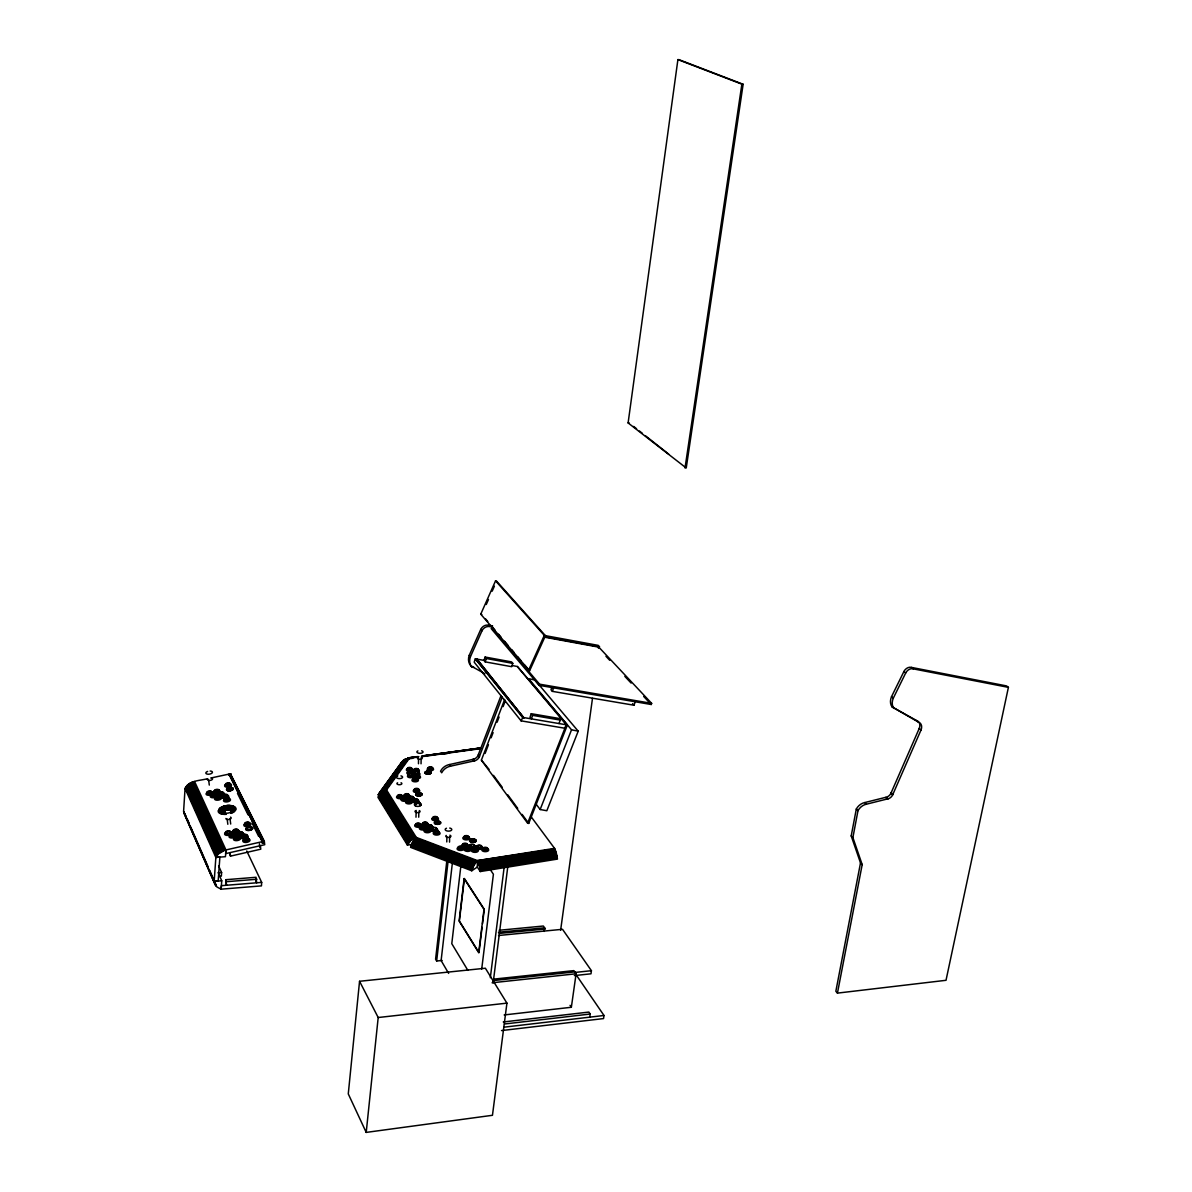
<?xml version="1.0" encoding="UTF-8"?>
<svg xmlns="http://www.w3.org/2000/svg" width="1192" height="1192" viewBox="0 0 1192 1192"><rect width="100%" height="100%" fill="white"/><g stroke="black" fill="none" stroke-linecap="round" stroke-linejoin="round"><path stroke-width="1.5" d="M418.467 763.744L418.556 758.842M421.044 763.804L421.134 758.917M446.777 841.954L446.896 836.784M449.533 842.133L449.637 836.963M415.993 817.22L416.172 810.426M418.705 817.191L418.839 812.095M531.394 817.101L554.548 848.361L557.483 859.089L480.287 871.546L477.307 867.046L477.485 860.624L416.306 837.425L386.536 789.983L381.41 791.205L378.132 794.855L381.47 795.362M186.235 816.729L183.598 811.365L185.058 788.478C188.947 780.253 199.928 780.76 207.244 778.778M210.865 778.003L228.953 774.115L262.24 841.671L224.871 850.194L218.285 854.008L215.856 857.421L214.173 881.395L216.914 886.982L221.131 889.187L261.45 885.879L261.689 882.393L246.759 850.999M218.598 865.794L221.608 872.559L221.354 876.105L218.672 876.329M218.061 872.469L221.742 880.784L221.131 889.187L221.414 885.671L261.689 882.393M194.564 781.505L225.944 849.941L225.437 856.69L215.856 857.421L185.058 788.478M225.854 879.696L226.48 885.254L225.854 879.696L256.042 877.282L256.697 882.795L255.758 880.828M225.944 849.941L225.66 853.621L264.728 844.696L264.311 841.209L230.369 773.802L229.788 775.396L263.119 843.012L261.823 842.804L262.24 841.671M359.552 981.284L348.273 1093.898L366.212 1132.4L492.46 1115.295L506.928 1003.143L485.368 968.232L359.552 981.284L378.192 1017.521L366.212 1132.4M446.925 859.983L435.587 959.188L436.659 961.005L442.172 960.454M436.659 961.005L448.028 861.697M452.349 863.217L441.115 960.558L448.639 973.387M460.782 866.673L451.783 943.677L467.86 970.362M482.075 927.361L478.975 952.632L459.382 921.043L464.403 878.549L484.28 909.317L482.522 923.755M481.702 969.126L493.399 874.243L490.329 869.698M490.329 977.723L504.082 867.776M493.16 982.849L507.911 865.645M544.103 931.414L544.58 927.793L498.435 932.233M628.11 422.937L677.905 59.6L679.112 59.719L743.138 84.274L686.234 467.994L628.11 422.937L629.257 422.951M560.612 930.326L592.484 698.348M504.171 1014.943L571.355 1007.27L576.094 973.789L573.918 970.616L493.741 979.124M498.554 935.497L562.505 929.298L591.426 970.69L590.979 973.804L574.38 975.592M589.742 1017.149L590.189 1014.034L588.863 1012.082L503.262 1021.976M685.028 467.994L741.871 84.155L677.905 59.6M576.064 974.683L604.001 1015.48L603.539 1018.579L501.519 1030.573M862.188 864.632L860.505 862.933L851.207 835.905L856.303 809.04A10.326 7.867 -46.3 0 1 864.677 802.574L886.937 797.031A6.005 4.574 -47.1 0 0 890.648 793.798L891.184 792.68L892.912 794.289L892.391 795.407A6.02 4.574 -47.1 0 1 888.651 798.64L866.39 804.198A10.341 7.882 -46.3 0 0 857.987 810.679L852.891 837.574L862.188 864.632L837.44 993.115L946.016 980.301L1008.402 687.352L1006.51 685.907L911.508 667.416A6.422 4.992 -50.1 0 0 903.909 671.513L891.527 696.664A12.203 9.447 -49.4 0 0 892.063 706.901L918.302 722.024A7.599 5.826 -48.9 0 1 920.984 730.055L892.912 794.289M860.505 862.933L835.845 991.282L837.44 993.115M412.7 844.323L407.426 845.128L410.912 840.315L416.306 837.425L412.819 841.671L410.555 847.363L471.764 870.786L477.307 867.046M471.764 870.786L474.043 864.99L477.485 860.624L554.548 848.361M523.854 717.912L476.904 659.101L523.854 717.912L475.31 658.803L474.178 662.156L521.068 720.847L565.053 728.267L566.289 724.781L517.343 666.492L512.083 665.523M475.846 658.908L476.815 659.37M485.129 657.045L483.982 660.383L485.174 661.873L511.651 666.686L512.798 663.363L511.577 661.903L485.129 657.045L486.321 658.52L512.798 663.363M485.174 661.873L486.321 658.52M539.142 685.355L539.544 684.178L491.536 627.454L491.164 628.571L539.142 685.355L651.234 704.502L651.652 703.355L598.816 647.152L544.267 637.139M551.807 687.397L550.987 689.751L552.358 691.36L634.01 705.232L635.247 701.775M552.358 691.36L553.58 687.829M598.429 648.239L598.816 647.152M227.061 809.472L227.761 809.502M521.068 720.847L522.856 717.42M531.26 713.695L530.023 717.212L531.364 718.865L532.601 715.349L531.26 713.695L558.884 718.418L560.27 720.072L559.018 723.559M228.953 774.115L228.566 775.187L229.788 775.396M263.119 843.012L263.745 841.343L230.369 773.802M502.339 696.858L479.08 757.352A6.213 5.185 -36.3 0 1 475.191 760.66L450.531 766.173A10.698 8.895 -35.2 0 0 441.681 772.788L440.563 771.179A10.683 8.895 -35.1 0 1 449.414 764.564L473.507 759.23L474.654 760.824M501.057 695.517L477.918 755.758A6.198 5.185 -36.3 0 1 474.029 759.066L472.792 759.378L473.954 760.973M230.801 813.227L234.139 811.409L235.405 808.131C231.129 803.691 221.34 805.166 218.464 810.59L220.55 813.391L224.23 814.181A13.544 4.515 -85.4 0 1 224.543 812.78M517.343 666.492L567.377 725.019L528.726 823.404L527.609 823.195L481.389 760.138L504.693 699.436M485.114 753.418L488.452 744.747M491.119 737.803L493.115 732.603M497.109 722.203L499.105 717.003M503.098 706.603L505.095 701.403M527.609 823.195L566.26 724.796L567.377 725.019M540.155 809.517L571.534 729.802L528.548 678.62L534.97 680.021L578.209 731.173L546.83 810.739L540.155 809.517L535.715 803.617M892.063 706.901L916.514 720.504A7.584 5.826 -48.9 0 1 919.196 728.535L890.901 793.336L892.629 794.93M480.748 614.178L495.544 580.847L496.617 581.189L545.444 635.708L529.591 670.828L480.748 614.178L481.836 614.491M486.262 604.508L488.482 599.502M492.177 591.172L494.397 586.181M418.437 757.144L407.738 758.097L409.288 758.41L386.536 789.983L381.336 792.725L377.998 797.359L407.426 845.128M484.95 673.763L470.87 665.896A12.546 10.743 -38.4 0 1 469.246 655.302L480.748 629.421A6.601 5.677 -39.3 0 1 488.958 625.249L492.594 625.919M472.047 667.386A12.561 10.758 -38.4 0 1 470.423 656.777L481.955 630.851A6.601 5.692 -39.3 0 1 490.165 626.679L488.958 625.249M528.458 670.5L544.312 635.366L495.544 580.847M893.821 708.406A12.218 9.461 -49.4 0 1 893.3 698.169L905.697 672.988A6.437 4.992 -50.1 0 1 913.31 668.876L1008.402 687.352M401.093 763.193L404.297 759.617L409.288 758.41M478.35 749.291L479.542 748.099L480.704 748.621L422.102 756.652M382.975 790.49L405.831 758.917M383.824 790.251L406.651 758.678M384.703 790.087L407.515 758.514M385.612 789.998L408.379 758.425M378.952 793.425L401.898 761.792M378.132 794.855L402.985 760.585M380.71 791.667L403.611 760.064M381.41 791.205L404.297 759.617M382.17 790.817L405.042 759.23M229.624 854.172L230.518 856.124L260.78 849.181L260.363 845.694M480.287 871.546L480.048 869.475L557.245 857.063M480.182 870.518L557.379 858.076M477.485 860.624L554.891 849.002M477.813 861.265L478.126 861.995L555.234 849.702M478.126 861.995L478.424 862.77L555.547 850.477M478.424 862.77L478.722 863.619L555.859 851.297M478.722 863.619L478.99 864.513L556.143 852.176M478.99 864.513L479.244 865.437L556.411 853.085M479.244 865.437L479.482 866.42L556.664 854.053M479.482 866.42L479.691 867.418L556.888 855.037M479.691 867.418L479.884 868.447L557.081 856.035M407.738 758.097L418.705 756.592M421.551 756.205L480.108 748.189M407.53 758.336L418.496 756.831M421.819 756.384L480.406 748.367M408.975 758.797L412.626 758.306M443.662 754.044L447.313 753.553M407.977 757.933L417.364 756.607M422.594 755.937L479.542 748.099M408.469 757.874L417.617 756.622M423.115 755.862L479.825 748.099M503.754 1027.206L604.001 1015.48M504.484 1024.003L590.189 1014.034M378.192 1017.521L506.928 1003.143M492.713 980.629L574.782 971.882M574.827 972.463L591.426 970.69M492.102 982.774L576.094 973.789M499.21 933.44L545.4 928.985L543.373 926.02L499.12 930.267M215.856 857.406L219.879 857.093L218.166 881.082L214.173 881.395L221.742 880.784M226.733 881.678L256.98 879.249M218.926 872.768L221.608 872.559M741.871 84.155L743.138 84.274M532.601 715.349L560.27 720.072M523.958 717.614L566.289 724.781M539.544 684.178L651.652 703.355M543.597 635.321L598.235 645.379L599.576 646.794L544.863 636.737M476.904 659.101L483.952 660.383M481.389 760.138L489.063 769.361M571.534 729.802L578.209 731.173M544.312 635.366L545.444 635.708M415.695 837.976L476.875 861.19M415.069 838.587L476.278 861.831M414.473 839.272L475.683 862.531M413.907 840.017L475.116 863.291M413.341 840.822L474.565 864.111M412.819 841.671L474.043 864.99M412.343 842.565L473.567 865.899M411.896 843.489L473.12 866.837M411.478 844.443L472.702 867.806M411.121 845.411L472.345 868.789M410.808 846.38L472.032 869.788M470.87 665.896L474.088 667.49M633.637 426.423L636.558 428.733M639.478 431.042L642.399 433.352M645.334 435.661L668.697 454.137M911.508 667.416L913.31 668.876M903.909 671.513L905.697 672.988M891.527 696.664L893.3 698.169M916.514 720.504L918.302 722.024M919.196 728.535L920.984 730.055M888.174 798.804L885.805 797.359L887.533 798.968M864.677 802.574L866.39 804.198M856.303 809.04L857.987 810.679M851.207 835.905L852.891 837.574M605.968 656.285L609.738 660.308M624.832 676.371L631.119 683.076M643.695 696.471L651.234 704.502M632.535 703.638L634.01 705.232M485.412 618.722L487.796 621.539M491.387 625.77L494.963 629.987M498.539 634.218L500.938 637.035M504.514 641.251L508.09 645.483M511.681 649.7L514.065 652.516M517.641 656.747L521.232 660.979M524.808 665.196L529.591 670.828M480.748 629.421L481.955 630.851M475.31 658.803L522.752 717.718M469.246 655.302L470.423 656.777M479.571 756.205L478.409 754.611L479.318 756.86M493.473 775.366L502.294 787.376M507.792 794.87L517.715 808.385M522.111 814.389L528.726 823.404M449.414 764.564L450.531 766.173M570.059 1005.333L571.355 1007.27M385.597 790.266L415.337 837.723M384.688 790.624L414.399 838.11M383.794 791.056L413.46 838.557M382.93 791.548L412.566 839.079M382.111 792.099L411.717 839.66M381.336 792.725L410.912 840.315M380.62 793.395L410.167 841.016M379.95 794.11L409.482 841.761M379.354 794.87L408.856 842.55M378.832 795.675L408.305 843.385M378.371 796.509L407.828 844.249M235.405 785.29L237.029 788.582M237.491 793.336L248.04 814.777M252.093 823.016L258.59 836.218M193.551 781.714L224.871 850.194M192.568 782.012L223.813 850.522M191.584 782.384L222.785 850.924M190.645 782.831L221.786 851.401M189.751 783.353L220.833 851.952M188.887 783.934L219.924 852.578M188.083 784.574L219.075 853.263M187.338 785.26L218.285 854.008M186.652 786.005L217.555 854.798M186.041 786.809L216.914 855.633M185.52 787.629L216.348 856.512M186.965 818.412L189.155 823.419M190.616 826.771L208.153 866.912M209.613 870.249L216.184 885.313M183.598 811.365L216.259 886.327M183.717 812.229L215.692 885.626M183.926 813.078L215.201 884.851M479.884 868.447L480.048 869.475M208.645 780L209.3 785.096M227.165 819.053L227.821 824.283M230.086 852.623L230.518 856.124M230.041 818.8L230.697 824.03M230.905 773.697L231.322 777.035M259.424 843.772L259.841 847.259M405.891 798.148A2.25 1.058 -0.2 0 1 406.129 799.579A2.25 1.058 -0.2 0 1 403.12 799.817A2.25 1.058 -0.2 0 1 402.375 798.431M403.179 798.029A2.25 1.058 -0.2 0 1 405.414 797.984M405.921 798.342A3.323 1.565 -0.2 0 1 407.277 800.458M406.77 800.786A3.323 1.565 -0.2 0 1 401.778 800.726A3.323 1.565 -0.2 0 1 402.598 798.402M415.71 804.049A2.25 1.073 0 0 1 417.796 802.663A2.25 1.073 0 0 1 420.076 803.974M416.827 804.019A2.25 1.073 0 0 1 416.097 802.41A2.25 1.073 0 0 1 419.554 802.35A2.25 1.073 0 0 1 419.077 803.974M415.352 804.108A2.637 1.252 0 0 1 418.124 802.484A2.637 1.252 0 0 1 420.21 804.317M418.601 803.006A3.323 1.579 0 0 1 420.299 805.613M415.591 805.703A3.323 1.579 0 0 1 416.887 803.036M410.823 800.949A2.25 1.073 -0.1 0 1 410.406 802.305A2.25 1.073 -0.1 0 1 407.515 802.35A2.25 1.073 -0.1 0 1 406.919 801.009M410.704 800.592A2.637 1.252 -0.1 0 1 410.838 802.365A2.637 1.252 -0.1 0 1 407.098 802.425A2.637 1.252 -0.1 0 1 406.979 800.666M407.515 800.458A2.637 1.252 -0.1 0 1 410.152 800.413M410.465 800.92A3.323 1.579 -0.1 0 1 411.508 803.289A3.323 1.579 -0.1 0 1 406.412 803.378A3.323 1.579 -0.1 0 1 407.142 800.979M416.753 799.579A2.25 1.058 0 0 1 417.587 801.098A2.25 1.058 0 0 1 414.324 801.367A2.25 1.058 0 0 1 414.056 799.787M416.291 799.311A2.637 1.252 0 0 1 418.034 801.098A2.637 1.252 0 0 1 413.907 801.426A2.637 1.252 0 0 1 414.309 799.459M416.44 799.787A3.323 1.565 0 0 1 418.615 802.052A3.323 1.565 0 0 1 413.43 802.469A3.323 1.565 0 0 1 413.937 799.996M408.275 794.602A2.235 1.058 -0.1 0 1 408.498 796.018A2.235 1.058 -0.1 0 1 405.503 796.256A2.235 1.058 -0.1 0 1 404.758 794.885M405.563 794.483A2.235 1.058 -0.1 0 1 407.798 794.438M408.29 794.796A3.308 1.55 -0.1 0 1 409.646 796.897M404.982 794.855A3.308 1.55 -0.1 0 0 404.163 797.165A3.308 1.55 -0.1 0 0 409.139 797.239A2.622 1.237 -0.1 0 0 409.407 798.849A2.622 1.237 -0.1 0 0 413.117 798.789A2.622 1.237 -0.1 0 0 412.998 797.031M401.421 795.764A3.308 1.565 -0.3 0 1 402.777 797.88M402.27 798.208A3.308 1.565 -0.3 0 1 398.039 798.461A3.308 1.565 -0.3 0 1 396.817 796.539A3.308 1.565 -0.3 0 1 400.616 795.63M400.944 775.873A3.144 1.46 -0.2 0 1 401.928 778.048A3.144 1.46 -0.2 0 1 397.1 778.123A3.144 1.46 -0.2 0 1 397.815 775.918M401.063 782.742A2.444 1.132 -0.2 0 1 401.168 784.366A2.444 1.132 -0.2 0 1 397.696 784.411A2.444 1.132 -0.2 0 1 397.607 782.801M413.103 797.373A2.25 1.058 -0.1 0 1 412.551 798.789A2.25 1.058 -0.1 0 1 409.527 798.655A2.25 1.058 -0.1 0 1 409.556 797.21M409.81 796.882A2.622 1.237 -0.1 0 1 412.432 796.837M414.116 799.474A3.308 1.565 -0.1 0 1 408.93 799.892A3.308 1.565 -0.1 0 1 409.437 797.418M412.745 797.359A3.308 1.565 -0.1 0 1 413.997 797.91M414.354 798.282A3.308 1.565 -0.1 0 1 414.414 799.087M467.92 836.352A2.712 1.326 0.6 0 1 468.471 838.214A2.712 1.326 0.6 0 1 464.671 838.453A2.712 1.326 0.6 0 1 464.12 836.59M465.223 836.173A2.712 1.326 0.6 0 1 467.294 836.173M467.532 836.68A3.412 1.669 0.6 0 1 469.186 839.123A3.412 1.669 0.6 0 1 464.001 839.451A3.412 1.669 0.6 0 1 464.165 836.888M467.681 836.501A2.309 1.132 0.6 0 1 468.262 838.021A2.309 1.132 0.6 0 1 465.252 838.408A2.309 1.132 0.6 0 1 464.15 836.963M466.31 848.123A3.442 1.713 0.6 0 1 471.123 849.792A3.442 1.713 0.6 0 1 466.132 851.222A3.442 1.713 0.6 0 1 465.55 848.346M449.727 828.053A3.278 1.594 0.4 0 1 451.276 830.392A3.278 1.594 0.4 0 1 446.3 830.705A3.278 1.594 0.4 0 1 446.478 828.246M449.891 835.19A2.563 1.252 0.3 0 1 450.382 836.948A2.563 1.252 0.3 0 1 446.806 837.171A2.563 1.252 0.3 0 1 446.315 835.413M481.091 846.216A2.324 1.147 0.8 0 1 480.868 847.765A2.324 1.147 0.8 0 1 477.724 847.765A2.324 1.147 0.8 0 1 477.396 846.216M480.883 845.843A2.727 1.356 0.8 0 1 481.315 847.84A2.727 1.356 0.8 0 1 477.292 847.825A2.727 1.356 0.8 0 1 477.56 845.843M478.171 845.664A2.727 1.356 0.8 0 1 480.257 845.664M481.27 846.394A3.442 1.699 0.8 0 1 481.821 848.898A3.442 1.699 0.8 0 1 476.755 848.898A3.442 1.699 0.8 0 1 477.098 846.394M465.312 843.876A2.324 1.147 0.6 0 1 467.13 845.56A2.324 1.147 0.6 0 1 463.345 845.798A2.324 1.147 0.6 0 1 464.12 843.951M465.357 843.683A2.727 1.341 0.6 0 1 467.473 845.649A2.727 1.341 0.6 0 1 463.062 845.933A2.727 1.341 0.6 0 1 463.971 843.772M465.416 844.159A3.442 1.699 0.6 0 1 467.949 846.767A3.442 1.699 0.6 0 1 462.153 846.752A3.442 1.699 0.6 0 1 464.522 844.159M487.081 848.406A2.339 1.162 0.9 0 1 486.887 849.971A2.339 1.162 0.9 0 1 483.728 849.971A2.339 1.162 0.9 0 1 483.386 848.406M484.325 848.048A2.339 1.162 0.9 0 1 486.113 848.048M487.275 848.585A3.442 1.713 0.9 0 1 487.826 851.103A3.442 1.713 0.9 0 1 482.76 851.103A3.442 1.713 0.9 0 1 483.088 848.585M473.954 845.277A2.324 1.147 0.7 0 1 473.418 846.946A2.324 1.147 0.7 0 1 470.08 846.499A2.324 1.147 0.7 0 1 471.212 844.904M473.76 844.904A2.727 1.356 0.7 0 1 473.835 847.05A2.727 1.356 0.7 0 1 469.633 846.484A2.727 1.356 0.7 0 1 471.734 844.636M474.163 845.456A3.442 1.699 0.7 0 1 474.252 848.153M473.477 848.376A3.442 1.699 0.7 0 1 468.814 847.229A3.442 1.699 0.7 0 1 471.615 845.113M461.945 847.02A2.339 1.162 0.5 0 1 461.662 848.957A2.339 1.162 0.5 0 1 458.22 847.989A2.339 1.162 0.5 0 1 461.423 846.871M461.811 847.184A3.442 1.713 0.5 0 1 463.286 849.807A3.442 1.713 0.5 0 1 457.817 849.807A3.442 1.713 0.5 0 1 459.173 847.184M475.161 848.674A2.339 1.162 0.7 0 1 476.994 850.358A2.339 1.162 0.7 0 1 473.194 850.596A2.339 1.162 0.7 0 1 473.969 848.749M475.206 848.466A2.742 1.356 0.7 0 1 477.351 850.447A2.742 1.356 0.7 0 1 472.911 850.73A2.742 1.356 0.7 0 1 473.805 848.555M477.56 849.598A3.442 1.713 0.7 0 1 476.785 852.086A3.442 1.713 0.7 0 1 471.838 851.431A3.442 1.713 0.7 0 1 473.492 849.062M475.265 848.942A3.442 1.713 0.7 0 1 476.919 849.285M436.689 817.429A2.28 1.103 0.2 0 1 436.957 818.904A2.28 1.103 0.2 0 1 433.918 819.157A2.28 1.103 0.2 0 1 433.128 817.727M436.674 817.608A3.367 1.624 0.2 0 1 437.807 820.036A3.367 1.624 0.2 0 1 432.651 820.141A3.367 1.624 0.2 0 1 433.322 817.682M436.942 817.295A2.667 1.281 0.2 0 1 437.121 819.113A2.667 1.281 0.2 0 1 433.337 819.172A2.667 1.281 0.2 0 1 433.173 817.354M433.709 817.146A2.667 1.281 0.2 0 1 436.376 817.101M427.377 823.359A2.295 1.117 0 0 1 423.577 823.925A2.295 1.117 0 0 1 424.456 822.048A2.295 1.117 0 0 1 427.377 823.359A3.382 1.639 0 0 1 426.662 826.071A3.382 1.639 0 0 1 421.745 824.819A3.382 1.639 0 0 1 425.857 823.002M425.008 827.099A2.309 1.117 0 0 1 421.193 827.68A2.309 1.117 0 0 1 422.072 825.788A2.309 1.117 0 0 1 425.008 827.099A3.397 1.654 0 0 1 424.784 829.662A3.397 1.654 0 0 1 419.703 829.111A3.397 1.654 0 0 1 421.73 826.771M438.239 831.748A2.309 1.132 0.2 0 1 438.239 833.417A2.309 1.132 0.2 0 1 434.842 833.268A2.309 1.132 0.2 0 1 435.438 831.629A3.397 1.654 0.1 0 1 431.146 830.511A3.397 1.654 0.1 0 1 433.367 828.44M438.224 831.927A3.412 1.669 0.2 0 1 439.178 834.534A3.412 1.669 0.2 0 1 433.784 834.296A3.412 1.669 0.2 0 1 435.631 831.807M428.524 829.259A2.309 1.117 0 0 1 429.284 830.943A2.309 1.117 0 0 1 425.738 831.003A2.309 1.117 0 0 1 426.214 829.304M426.647 828.991A2.697 1.311 0 0 1 430.133 830.422A2.697 1.311 0 0 1 425.991 831.36A2.697 1.311 0 0 1 426.006 829.14M428.181 829.453A3.397 1.654 0 0 1 430.297 831.971A3.397 1.654 0 0 1 424.725 832.076A3.397 1.654 0 0 1 426.423 829.483M435.467 828.202A2.309 1.117 0.1 0 1 436.227 829.885A2.309 1.117 0.1 0 1 432.696 829.945A2.309 1.117 0.1 0 1 433.158 828.246M435.646 828.038A2.697 1.311 0.1 0 1 436.391 830.079A2.697 1.311 0.1 0 1 432.13 829.9A2.697 1.311 0.1 0 1 433.59 827.948M435.959 828.544A3.397 1.654 0.1 0 1 436.212 831.405M419.212 803.542A3.218 1.52 0.6 0 1 420.076 805.941A3.218 1.52 0.6 0 1 414.98 805.673A3.218 1.52 0.6 0 1 416.768 803.423M419.241 810.575A2.503 1.192 0.5 0 1 419.524 812.184A2.503 1.192 0.5 0 1 416.172 812.423A2.503 1.192 0.5 0 1 415.323 810.858M420.389 824.432A3.397 1.639 -0.1 0 1 419.361 827.159A3.397 1.639 -0.1 0 1 414.697 825.564A3.397 1.639 -0.1 0 1 419.673 824.193M429.06 825.415A2.295 1.117 0.1 0 1 432.025 826.637A2.295 1.117 0.1 0 1 428.494 827.427A2.295 1.117 0.1 0 1 428.509 825.534M432.741 828.067A3.397 1.654 0.1 0 1 427.123 828.351A3.397 1.654 0.1 0 1 428.718 825.728M431.295 825.847A3.397 1.654 0.1 0 1 433.039 827.665M421.61 750.781A3.054 1.386 0.2 0 1 422.37 752.808A3.054 1.386 0.2 0 1 417.87 752.942A3.054 1.386 0.2 0 1 417.9 750.9M421.148 757.337A2.384 1.088 0.2 0 1 421.849 758.827A2.384 1.088 0.2 0 1 418.556 759.14A2.384 1.088 0.2 0 1 417.856 757.635M431.042 767.544A2.175 0.998 0.3 0 1 432.1 769.123A2.175 0.998 0.3 0 1 428.539 769.019A2.175 0.998 0.3 0 1 429.91 767.514M431.146 767.38A2.548 1.177 0.3 0 1 432.398 769.227A2.548 1.177 0.3 0 1 428.226 769.108A2.548 1.177 0.3 0 1 429.835 767.35M430.521 767.812A3.218 1.475 0.3 0 1 433.203 769.972A3.218 1.475 0.3 0 1 427.809 770.166A3.218 1.475 0.3 0 1 429.686 767.827M417.96 769.645A3.218 1.49 0.1 0 1 417.662 772.207M415.203 772.297A3.218 1.49 0.1 0 1 413.043 771.179A3.218 1.49 0.1 0 1 414.056 769.779M415.531 769.436A3.218 1.49 0.1 0 1 416.38 769.406M413.341 778.972A2.205 1.028 0.1 0 1 416.962 778.912A2.205 1.028 0.1 0 1 415.829 780.507A2.205 1.028 0.1 0 1 412.998 779.464M413.713 778.972A3.248 1.505 0.1 0 1 418.437 780.268A3.248 1.505 0.1 0 1 413.907 781.699A3.248 1.505 0.1 0 1 413.013 779.196M408.603 768.184A2.19 0.998 0 0 1 411.776 769.049A2.19 0.998 0 0 1 408.722 770.002A2.19 0.998 0 0 1 408.141 768.333M410.584 768.453A3.218 1.475 0 0 1 412.283 770.673A3.218 1.475 0 0 1 407.172 770.851A3.218 1.475 0 0 1 408.126 768.542M418.913 775.769A2.205 1.013 0.1 0 1 418.899 777.139A2.205 1.013 0.1 0 1 415.933 777.244A2.205 1.013 0.1 0 1 415.442 775.888M419.197 775.649A2.578 1.192 0.1 0 1 419.003 777.333A2.578 1.192 0.1 0 1 415.367 777.244A2.578 1.192 0.1 0 1 415.561 775.56M416.112 775.381A2.578 1.192 0.1 0 1 418.69 775.456M419.033 775.977A3.248 1.505 0.1 0 1 419.822 778.167A3.248 1.505 0.1 0 1 415.054 778.331A3.248 1.505 0.1 0 1 415.099 776.111M409.094 774.457A3.233 1.49 0 0 1 407.411 772.222A3.233 1.49 0 0 1 412.521 772.043A3.233 1.49 0 0 1 411.568 774.368M417.945 772.416A2.19 1.013 0.1 0 1 418.467 773.891A2.19 1.013 0.1 0 1 415.248 773.995A2.19 1.013 0.1 0 1 415.278 772.505M417.543 772.133A2.563 1.177 0.1 0 1 418.899 773.906A2.563 1.177 0.1 0 1 414.831 774.055A2.563 1.177 0.1 0 1 415.576 772.207M417.736 772.625A3.233 1.49 0.1 0 1 419.957 773.936A3.233 1.49 0.1 0 1 418.198 775.381M415.725 775.471A3.233 1.49 0.1 0 1 414.026 773.236M414.578 772.938A3.233 1.49 0.1 0 1 415.263 772.714M411.881 774.591A2.205 1.013 0 0 1 412.417 776.081A2.205 1.013 0 0 1 409.184 776.186A2.205 1.013 0 0 1 409.214 774.696M412.089 774.457A2.578 1.192 0 0 1 412.551 776.26A2.578 1.192 0 0 1 408.618 776.156A2.578 1.192 0 0 1 409.527 774.383M411.687 774.815A3.248 1.505 0 0 1 413.386 777.05A3.248 1.505 0 0 1 408.26 777.229A3.248 1.505 0 0 1 409.214 774.904M230.98 813.391A9.044 4.336 -8.4 0 0 233.766 806.269A9.044 4.336 -8.4 0 0 219.566 808.31L218.196 811.752A9.044 4.336 -8.4 0 0 226.405 814.345M218.464 810.59A13.708 11.682 2.1 0 1 235.554 809.204M218.598 811.663A13.812 11.577 -23.8 0 1 235.405 808.131M218.911 809.472A13.544 11.026 28.6 0 1 235.122 810.322M219.909 808.385A13.455 9.551 48.3 0 1 234.139 811.409M221.384 807.401A13.44 7.346 61.4 0 1 232.663 812.408M223.247 806.582A13.44 4.634 70.9 0 1 228.775 809.741M225.348 806.001A13.47 1.609 78.9 0 1 227.642 810.053M226.465 810.232A13.499 1.52 86.5 0 1 227.583 805.673M224.901 811.469A13.544 4.515 -85.4 0 1 229.758 805.643M222.219 813.913A13.604 7.197 -75.7 0 1 231.755 805.896M220.55 813.391A13.678 9.327 -63 0 1 233.438 806.418M219.298 812.616A13.783 10.817 -45.8 0 1 234.675 807.178M246.088 823.002A2.429 1.192 -8.9 0 1 249.575 823.389A2.429 1.192 -8.9 0 1 247.131 825.147A2.429 1.192 -8.9 0 1 244.911 823.851A3.591 1.758 -8.9 0 0 244.718 826.279A3.591 1.758 -8.9 0 0 249.754 825.788A3.591 1.758 -8.9 0 0 249.933 823.255A2.846 1.401 -8.9 0 0 245.299 823.136M246.535 823.136A3.591 1.758 -8.9 0 1 249.217 823.046M249.903 823.18A2.846 1.401 -8.9 0 1 246.863 825.371A2.846 1.401 -8.9 0 1 244.822 823.478M235.003 830.154A3.621 1.773 -9.1 0 1 238.951 830.586A3.621 1.773 -9.1 0 1 238.206 832.821M237.446 833.178A3.621 1.773 -9.1 0 1 232.604 833.014A3.621 1.773 -9.1 0 1 234.124 830.422M234.288 834.281A2.458 1.207 -9.2 0 1 233.811 836.188A2.458 1.207 -9.2 0 1 230.25 836.069A2.458 1.207 -9.2 0 1 231.963 834.191M234.034 833.923A2.876 1.415 -9.2 0 1 234.422 836.143A2.876 1.415 -9.2 0 1 229.967 836.292A2.876 1.415 -9.2 0 1 231.874 833.998M234.541 834.4A3.636 1.788 -9.2 0 1 235.047 837.186A3.636 1.788 -9.2 0 1 229.43 837.38A3.636 1.788 -9.2 0 1 231.829 834.489M248.458 838.915A2.473 1.222 -9.1 0 1 247.444 840.703A2.473 1.222 -9.1 0 1 244.136 840.583A2.473 1.222 -9.1 0 1 245.15 838.796M245.761 838.602A2.473 1.222 -9.1 0 1 247.593 838.542M248.323 838.81A3.636 1.803 -9.1 0 1 249.083 841.492A3.636 1.803 -9.1 0 1 243.57 842.044A3.636 1.803 -9.1 0 1 244.732 839.183M237.7 836.68A2.473 1.222 -9.2 0 1 238.921 838.453A2.473 1.222 -9.2 0 1 234.928 838.855A2.473 1.222 -9.2 0 1 236.448 836.799M237.834 836.471A2.891 1.43 -9.2 0 1 239.249 838.542A2.891 1.43 -9.2 0 1 234.571 839.004A2.891 1.43 -9.2 0 1 236.359 836.62M240.277 837.544A3.636 1.803 -9.2 0 1 238.489 840.286A3.636 1.803 -9.2 0 1 233.662 839.749A3.636 1.803 -9.2 0 1 236.299 837.112M238.162 836.918A3.636 1.803 -9.2 0 1 239.741 837.231M246.282 835.13A2.458 1.222 -9.1 0 1 246.312 836.784A2.458 1.222 -9.1 0 1 243.019 837.335A2.458 1.222 -9.1 0 1 242.438 835.771M243.958 835.041A2.458 1.222 -9.1 0 1 245.79 834.981M243.168 835.071A2.876 1.415 -9.1 0 1 247.355 835.771A2.876 1.415 -9.1 0 1 243.421 837.633A2.876 1.415 -9.1 0 1 242.557 835.354M246.52 835.249A3.636 1.788 -9.1 0 1 247.28 837.916A3.636 1.788 -9.1 0 1 241.767 838.468A3.636 1.788 -9.1 0 1 242.93 835.622M226.972 809.949A3.442 1.654 -8.4 0 1 231.039 811.484A3.442 1.654 -8.4 0 1 225.616 813.048A3.442 1.654 -8.4 0 1 226.137 810.188M230.503 817.131A2.682 1.296 -8.5 0 1 229.46 819.351A2.682 1.296 -8.5 0 1 225.899 818.472M229.385 831.524A2.458 1.207 -9.3 0 1 229.862 833.312A2.458 1.207 -9.3 0 1 226.137 833.685A2.458 1.207 -9.3 0 1 226.957 831.778M227.463 831.405A2.876 1.415 -9.3 0 1 230.861 832.687A2.876 1.415 -9.3 0 1 226.346 834.057A2.876 1.415 -9.3 0 1 226.763 831.614M229.266 831.703A3.621 1.773 -9.3 0 1 231.039 834.296A3.621 1.773 -9.3 0 1 225.169 834.892A3.621 1.773 -9.3 0 1 227.419 831.897M238.921 832.612A2.458 1.207 -9.1 0 1 242.438 833.014A2.458 1.207 -9.1 0 1 239.965 834.787A2.458 1.207 -9.1 0 1 237.73 833.476M238.132 832.746A2.876 1.415 -9.1 0 1 242.781 832.806A2.876 1.415 -9.1 0 1 239.696 835.026A2.876 1.415 -9.1 0 1 237.655 833.089M242.81 832.865A3.621 1.788 -9.1 0 1 243.213 834.996M242.617 835.428A3.621 1.788 -9.1 0 1 237.536 835.935A3.621 1.788 -9.1 0 1 237.744 833.372M240.307 832.582A3.621 1.788 -9.1 0 1 242.08 832.642M229.117 783.8A3.472 1.624 -8.2 0 1 231.129 785.901A3.472 1.624 -8.2 0 1 225.973 787.018A3.472 1.624 -8.2 0 1 225.75 784.53M226.718 783.651A2.756 1.296 -8.2 0 1 230.682 784.202A2.756 1.296 -8.2 0 1 227.374 786.005A2.756 1.296 -8.2 0 1 225.675 784.217M226.897 783.8A2.354 1.103 -8.2 0 1 230.294 784.262A2.354 1.103 -8.2 0 1 227.463 785.811A2.354 1.103 -8.2 0 1 226.003 784.291M212.057 794.543A2.384 1.117 -8.5 0 1 215.886 794.617A2.384 1.117 -8.5 0 1 213.308 796.36A2.384 1.117 -8.5 0 1 211.655 794.811M216.318 794.602A3.502 1.654 -8.5 0 1 216.065 797.001A3.502 1.654 -8.5 0 1 211.148 797.448A3.502 1.654 -8.5 0 1 211.401 795.049M213.01 794.468A3.502 1.654 -8.5 0 1 215.618 794.408M228.164 798.282A2.384 1.132 -8.3 0 1 228.626 799.966A2.384 1.132 -8.3 0 1 225.005 800.294A2.384 1.132 -8.3 0 1 225.795 798.506M228.372 798.104A2.786 1.326 -8.3 0 1 228.924 800.07A2.786 1.326 -8.3 0 1 224.692 800.458A2.786 1.326 -8.3 0 1 225.616 798.342M227.016 798.044A2.786 1.326 -8.3 0 1 227.732 798.029M228.045 798.491A3.516 1.669 -8.3 0 1 229.758 800.935A3.516 1.669 -8.3 0 1 224.051 801.456A3.516 1.669 -8.3 0 1 226.242 798.655M216.84 796.778A2.384 1.132 -8.4 0 1 220.282 797.344A2.384 1.132 -8.4 0 1 217.004 798.819A2.384 1.132 -8.4 0 1 216.333 797.001M218.196 796.792A3.516 1.669 -8.4 0 1 221.235 798.774A3.516 1.669 -8.4 0 1 215.648 799.981A3.516 1.669 -8.4 0 1 216.437 797.165M225.914 794.9A2.384 1.132 -8.3 0 1 227.076 796.554A2.384 1.132 -8.3 0 1 223.217 796.897A2.384 1.132 -8.3 0 1 224.707 795.019M226.048 794.706A2.786 1.326 -8.3 0 1 227.389 796.628A2.786 1.326 -8.3 0 1 222.874 797.046A2.786 1.326 -8.3 0 1 224.618 794.841M225.467 795.198A3.502 1.669 -8.3 0 1 228.7 796.137A3.502 1.669 -8.3 0 1 226.912 798.193M226.048 798.446A3.502 1.669 -8.3 0 1 221.906 797.627A3.502 1.669 -8.3 0 1 224.558 795.332M217.48 790.013A2.369 1.117 -8.4 0 1 218.613 791.652A2.369 1.117 -8.4 0 1 214.769 791.995A2.369 1.117 -8.4 0 1 216.259 790.132M217.6 789.819A2.771 1.311 -8.4 0 1 218.941 791.726A2.771 1.311 -8.4 0 1 214.426 792.144A2.771 1.311 -8.4 0 1 216.184 789.953M217.927 790.281A3.502 1.654 -8.4 0 1 220.162 792.114M216.139 790.445A3.502 1.654 -8.4 0 0 214.009 793.261A3.502 1.654 -8.4 0 0 219.775 792.561A2.786 1.311 -8.4 0 0 218.762 794.662A2.786 1.311 -8.4 0 0 222.993 794.289A2.786 1.311 -8.4 0 0 222.457 792.322M208.794 792.024A3.502 1.654 -8.5 0 1 212.891 793.559A3.502 1.654 -8.5 0 1 207.363 795.138A3.502 1.654 -8.5 0 1 207.93 792.278M210.15 771.03A3.323 1.535 -8.3 0 1 211.893 773.161A3.323 1.535 -8.3 0 1 206.678 773.951A3.323 1.535 -8.3 0 1 207.646 771.418M211.386 778.018A2.593 1.207 -8.4 0 1 212.131 779.613A2.593 1.207 -8.4 0 1 208.585 780.373A2.593 1.207 -8.4 0 1 207.825 778.778M222.234 792.516A2.369 1.117 -8.4 0 1 222.695 794.185A2.369 1.117 -8.4 0 1 219.09 794.513A2.369 1.117 -8.4 0 1 219.879 792.725M222.129 792.725A3.502 1.654 -8.4 0 1 224.141 794.855A3.502 1.654 -8.4 0 1 218.941 795.988A3.502 1.654 -8.4 0 1 218.732 793.455M219.477 793.127A3.502 1.654 -8.4 0 1 220.326 792.889M464.12 878.578L459.114 921.058L478.707 952.661L483.997 909.332L464.12 878.578M414.309 791.995A3.278 1.535 0 0 0 419.733 791.205A3.278 1.535 0 0 0 415.576 789.387A3.278 1.535 0 0 0 414.309 791.995M414.771 790.966A2.607 1.222 0 0 0 419.092 790.341A2.607 1.222 0 0 0 415.785 788.895A2.607 1.222 0 0 0 414.771 790.966M415.04 790.832A2.235 1.043 0 0 0 418.72 790.296A2.235 1.043 0 0 0 415.889 789.059A2.235 1.043 0 0 0 415.04 790.832M415.04 790.162A2.235 1.043 0 0 0 418.735 789.64A2.235 1.043 0 0 0 415.904 788.404A2.235 1.043 0 0 0 415.04 790.162M417.379 794.632A2.235 1.058 0.1 0 0 421.089 794.096A2.235 1.058 0.1 0 0 418.243 792.859A2.235 1.058 0.1 0 0 417.379 794.632M416.977 795.392A2.831 1.326 0.1 0 0 421.655 794.706A2.831 1.326 0.1 0 0 418.064 793.142A2.831 1.326 0.1 0 0 416.977 795.392M417.483 794.721A2.086 0.983 0.1 0 0 420.94 794.23A2.086 0.983 0.1 0 0 418.288 793.067A2.086 0.983 0.1 0 0 417.483 794.721M416.813 795.481A3.069 1.445 0.1 0 0 421.893 794.736A3.069 1.445 0.1 0 0 417.99 793.038A3.069 1.445 0.1 0 0 416.813 795.481M416.664 795.556A3.293 1.55 0.1 0 0 422.102 794.766A3.293 1.55 0.1 0 0 417.915 792.933A3.293 1.55 0.1 0 0 416.664 795.556M402.822 799.042A2.25 1.058 -0.2 0 0 406.561 798.491A2.25 1.058 -0.2 0 0 403.715 797.239A2.25 1.058 -0.2 0 0 402.822 799.042M402.553 799.832A2.637 1.237 -0.2 0 0 406.919 799.206A2.637 1.237 -0.2 0 0 403.596 797.731A2.637 1.237 -0.2 0 0 402.553 799.832M407.381 801.62A2.25 1.073 -0.1 0 0 411.106 801.084A2.25 1.073 -0.1 0 0 408.26 799.832A2.25 1.073 -0.1 0 0 407.381 801.62M414.19 800.637A2.25 1.058 0 0 0 417.915 800.085A2.25 1.058 0 0 0 415.054 798.834A2.25 1.058 0 0 0 414.19 800.637M405.22 795.481A2.235 1.058 -0.1 0 0 408.93 794.945A2.235 1.058 -0.1 0 0 406.1 793.708A2.235 1.058 -0.1 0 0 405.22 795.481M404.937 796.286A2.622 1.237 -0.1 0 0 409.288 795.645A2.622 1.237 -0.1 0 0 405.98 794.2A2.622 1.237 -0.1 0 0 404.937 796.286M398.322 797.12A2.25 1.058 -0.2 0 0 402.047 796.584A2.25 1.058 -0.2 0 0 399.216 795.332A2.25 1.058 -0.2 0 0 398.322 797.12M398.337 796.465A2.25 1.058 -0.2 0 0 402.062 795.913A2.25 1.058 -0.2 0 0 399.231 794.677A2.25 1.058 -0.2 0 0 398.337 796.465M398.068 797.254A2.622 1.237 -0.2 0 0 402.419 796.628A2.622 1.237 -0.2 0 0 399.111 795.168A2.622 1.237 -0.2 0 0 398.068 797.254M409.675 798.044A2.25 1.058 -0.1 0 0 413.4 797.508A2.25 1.058 -0.1 0 0 410.555 796.256A2.25 1.058 -0.1 0 0 409.675 798.044M464.94 837.618A2.309 1.132 0.6 0 0 468.62 836.873A2.309 1.132 0.6 0 0 465.402 835.667A2.309 1.132 0.6 0 0 464.94 837.618M466.31 849.807A2.339 1.162 0.6 0 0 470.02 849.032A2.339 1.162 0.6 0 0 466.772 847.81A2.339 1.162 0.6 0 0 466.31 849.807M466.325 849.106A2.339 1.162 0.6 0 0 470.035 848.346A2.339 1.162 0.6 0 0 466.787 847.125A2.339 1.162 0.6 0 0 466.325 849.106M466.072 849.956A2.742 1.356 0.6 0 0 470.423 849.062A2.742 1.356 0.6 0 0 466.608 847.631A2.742 1.356 0.6 0 0 466.072 849.956M477.903 847.139A2.324 1.147 0.8 0 0 481.598 846.38A2.324 1.147 0.8 0 0 478.35 845.158A2.324 1.147 0.8 0 0 477.903 847.139M463.673 845.247A2.324 1.147 0.6 0 0 467.368 844.487A2.324 1.147 0.6 0 0 464.135 843.266A2.324 1.147 0.6 0 0 463.673 845.247M471.54 841.165A2.324 1.147 0.7 0 0 475.206 840.405A2.324 1.147 0.7 0 0 471.987 839.213A2.324 1.147 0.7 0 0 471.54 841.165A2.16 1.058 0.7 0 0 475.057 840.405A2.16 1.058 0.7 0 0 472.047 839.272A2.16 1.058 0.7 0 0 471.63 841.105A2.324 1.147 0.7 0 0 475.221 840.256A2.324 1.147 0.7 0 0 471.987 839.064A2.324 1.147 0.7 0 0 471.54 841.016M471.153 841.82A2.935 1.445 0.7 0 0 475.817 840.867A2.935 1.445 0.7 0 0 471.719 839.347A2.935 1.445 0.7 0 0 471.153 841.82M471.004 841.924A3.189 1.565 0.7 0 0 476.055 840.896A3.189 1.565 0.7 0 0 471.63 839.228A3.189 1.565 0.7 0 0 471.004 841.924M470.87 842.014A3.412 1.684 0.7 0 0 476.293 840.911A3.412 1.684 0.7 0 0 471.525 839.123A3.412 1.684 0.7 0 0 470.87 842.014M483.907 849.345A2.339 1.162 0.9 0 0 487.603 848.585A2.339 1.162 0.9 0 0 484.339 847.363A2.339 1.162 0.9 0 0 483.907 849.345M483.654 850.194A2.727 1.356 0.9 0 0 487.99 849.3A2.727 1.356 0.9 0 0 484.161 847.87A2.727 1.356 0.9 0 0 483.654 850.194M470.765 846.201A2.324 1.147 0.7 0 0 474.476 845.441A2.324 1.147 0.7 0 0 471.227 844.219A2.324 1.147 0.7 0 0 470.765 846.201M459.173 848.168A2.339 1.162 0.5 0 0 462.883 847.393A2.339 1.162 0.5 0 0 459.65 846.171A2.339 1.162 0.5 0 0 459.173 848.168M458.92 849.017A2.742 1.356 0.5 0 0 463.271 848.108A2.742 1.356 0.5 0 0 459.471 846.678A2.742 1.356 0.5 0 0 458.92 849.017M473.522 850.045A2.339 1.162 0.7 0 0 477.232 849.285A2.339 1.162 0.7 0 0 473.984 848.063A2.339 1.162 0.7 0 0 473.522 850.045M433.62 818.368A2.28 1.103 0.2 0 0 437.389 817.801A2.28 1.103 0.2 0 0 434.469 816.505A2.28 1.103 0.2 0 0 433.62 818.368M423.562 824.611A2.295 1.117 0 0 0 427.362 824.03A2.295 1.117 0 0 0 424.441 822.733A2.295 1.117 0 0 0 423.562 824.611M423.294 824.745A2.682 1.296 0 0 0 427.749 824.074A2.682 1.296 0 0 0 424.322 822.554A2.682 1.296 0 0 0 423.294 824.745M421.178 828.351A2.309 1.117 0 0 0 424.993 827.769A2.309 1.117 0 0 0 422.057 826.458A2.309 1.117 0 0 0 421.178 828.351M420.91 828.5A2.697 1.311 0 0 0 425.38 827.814A2.697 1.311 0 0 0 421.938 826.279A2.697 1.311 0 0 0 420.91 828.5M435.14 832.731A2.309 1.132 0.2 0 0 438.954 832.15A2.309 1.132 0.2 0 0 435.989 830.824A2.309 1.132 0.2 0 0 435.14 832.731M434.857 833.551A2.712 1.326 0.2 0 0 439.327 832.865A2.712 1.326 0.2 0 0 435.855 831.316A2.712 1.326 0.2 0 0 434.857 833.551M425.902 830.392A2.309 1.117 0 0 0 429.716 829.811A2.309 1.117 0 0 0 426.781 828.5A2.309 1.117 0 0 0 425.902 830.392M432.86 829.334A2.309 1.117 0.1 0 0 436.659 828.768A2.309 1.117 0.1 0 0 433.724 827.442A2.309 1.117 0.1 0 0 432.86 829.334M416.53 825.639A2.295 1.117 -0.1 0 0 420.344 825.073A2.295 1.117 -0.1 0 0 417.423 823.761A2.295 1.117 -0.1 0 0 416.53 825.639M416.544 824.968A2.295 1.117 -0.1 0 0 420.359 824.387A2.295 1.117 -0.1 0 0 417.423 823.091A2.295 1.117 -0.1 0 0 416.544 824.968M416.261 825.788A2.697 1.296 -0.1 0 0 420.731 825.117A2.697 1.296 -0.1 0 0 417.304 823.583A2.697 1.296 -0.1 0 0 416.261 825.788M428.196 826.622A2.295 1.117 0.1 0 0 431.996 826.056A2.295 1.117 0.1 0 0 429.06 824.745A2.295 1.117 0.1 0 0 428.196 826.622M427.913 827.442A2.697 1.311 0.1 0 0 432.368 826.771A2.697 1.311 0.1 0 0 428.926 825.236A2.697 1.311 0.1 0 0 427.913 827.442M436.019 822.987A2.295 1.103 0.3 0 0 439.788 822.42A2.295 1.103 0.3 0 0 436.853 821.124A2.295 1.103 0.3 0 0 436.019 822.987M435.587 823.776A2.891 1.401 0.3 0 0 440.37 823.061A2.891 1.401 0.3 0 0 436.659 821.407A2.891 1.401 0.3 0 0 435.587 823.776M436.108 823.091A2.131 1.028 0.3 0 0 439.639 822.554A2.131 1.028 0.3 0 0 436.898 821.348A2.131 1.028 0.3 0 0 436.108 823.091M435.274 823.94A3.382 1.639 0.3 0 0 440.846 823.106A3.382 1.639 0.3 0 0 436.51 821.184A3.382 1.639 0.3 0 0 435.274 823.94M429.209 768.676A2.175 0.998 0.3 0 0 432.562 767.901A2.175 0.998 0.3 0 0 429.388 766.948A2.175 0.998 0.3 0 0 429.209 768.676M415.025 770.941A2.19 0.998 0.1 0 0 418.392 770.151A2.19 0.998 0.1 0 0 415.218 769.198A2.19 0.998 0.1 0 0 415.025 770.941M415.04 770.285A2.19 0.998 0.1 0 0 418.407 769.496A2.19 0.998 0.1 0 0 415.233 768.557A2.19 0.998 0.1 0 0 415.04 770.285M414.816 771.09A2.563 1.177 0.1 0 0 418.764 770.166A2.563 1.177 0.1 0 0 415.054 769.049A2.563 1.177 0.1 0 0 414.816 771.09M413.997 779.732A2.205 1.028 0.1 0 0 417.409 778.927A2.205 1.028 0.1 0 0 414.205 777.959A2.205 1.028 0.1 0 0 413.997 779.732M413.788 780.537A2.578 1.192 0.1 0 0 417.766 779.598A2.578 1.192 0.1 0 0 414.026 778.451A2.578 1.192 0.1 0 0 413.788 780.537M408.409 769.272A2.19 0.998 0 0 0 411.776 768.482A2.19 0.998 0 0 0 408.618 767.529A2.19 0.998 0 0 0 408.409 769.272M408.185 770.062A2.563 1.177 0 0 0 412.149 769.153A2.563 1.177 0 0 0 408.439 768.035A2.563 1.177 0 0 0 408.185 770.062M426.855 773.116A2.19 1.013 0.3 0 0 430.223 772.327A2.19 1.013 0.3 0 0 427.034 771.373A2.19 1.013 0.3 0 0 426.855 773.116M426.855 772.967A2.19 1.013 0.3 0 0 430.223 772.192A2.19 1.013 0.3 0 0 427.034 771.224A2.19 1.013 0.3 0 0 426.855 772.967M426.542 773.742A2.771 1.281 0.3 0 0 430.789 772.744A2.771 1.281 0.3 0 0 426.766 771.537A3.01 1.386 0.3 0 0 426.408 773.832A3.218 1.49 0.3 0 0 431.251 772.759A3.218 1.49 0.3 0 0 426.557 771.343A3.218 1.49 0.3 0 0 426.289 773.921A3.01 1.386 0.3 0 0 431.027 772.744A3.01 1.386 0.3 0 0 426.647 771.433A2.771 1.281 0.3 0 0 426.542 773.742M416.097 776.648A2.205 1.013 0.1 0 0 419.495 775.843A2.205 1.013 0.1 0 0 416.291 774.889A2.205 1.013 0.1 0 0 416.097 776.648M408.93 773.101A2.19 1.013 0 0 0 412.313 772.312A2.19 1.013 0 0 0 409.139 771.343A2.19 1.013 0 0 0 408.93 773.101M408.93 772.446A2.19 1.013 0 0 0 412.328 771.656A2.19 1.013 0 0 0 409.139 770.702A2.19 1.013 0 0 0 408.93 772.446M408.722 773.236A2.563 1.177 0 0 0 412.685 772.312A2.563 1.177 0 0 0 408.96 771.194A2.563 1.177 0 0 0 408.722 773.236M415.561 773.459A2.19 1.013 0.1 0 0 418.943 772.669A2.19 1.013 0.1 0 0 415.755 771.701A2.19 1.013 0.1 0 0 415.561 773.459M409.497 775.649A2.205 1.013 0 0 0 412.894 774.845A2.205 1.013 0 0 0 409.69 773.891A2.205 1.013 0 0 0 409.497 775.649M245.85 824.417A2.429 1.192 -8.9 0 0 249.53 823.002A2.429 1.192 -8.9 0 0 245.999 822.316A2.429 1.192 -8.9 0 0 245.85 824.417M234.362 832.15A2.458 1.207 -9.1 0 0 238.087 830.72A2.458 1.207 -9.1 0 0 234.541 830.019A2.458 1.207 -9.1 0 0 234.362 832.15M234.273 831.45A2.458 1.207 -9.1 0 0 237.998 830.019A2.458 1.207 -9.1 0 0 234.437 829.334A2.458 1.207 -9.1 0 0 234.273 831.45M234.139 832.344A2.876 1.401 -9.1 0 0 238.504 830.675A2.876 1.401 -9.1 0 0 234.347 829.87A2.876 1.401 -9.1 0 0 234.139 832.344M231.099 835.816A2.458 1.207 -9.2 0 0 234.839 834.37A2.458 1.207 -9.2 0 0 231.278 833.685A2.458 1.207 -9.2 0 0 231.099 835.816M244.911 840.241A2.473 1.222 -9.1 0 0 248.651 838.796A2.473 1.222 -9.1 0 0 245.06 838.095A2.473 1.222 -9.1 0 0 244.911 840.241M244.777 841.15A2.891 1.43 -9.1 0 0 249.158 839.451A2.891 1.43 -9.1 0 0 244.956 838.632A2.891 1.43 -9.1 0 0 244.777 841.15M235.584 838.438A2.473 1.222 -9.2 0 0 239.324 836.993A2.473 1.222 -9.2 0 0 235.748 836.292A2.473 1.222 -9.2 0 0 235.584 838.438M243.108 836.68A2.458 1.207 -9.1 0 0 246.848 835.234A2.458 1.207 -9.1 0 0 243.257 834.534A2.458 1.207 -9.1 0 0 243.108 836.68M226.674 833.208A2.458 1.207 -9.2 0 0 230.414 831.778A2.458 1.207 -9.2 0 0 226.852 831.077A2.458 1.207 -9.2 0 0 226.674 833.208M238.668 834.057A2.458 1.207 -9.1 0 0 242.393 832.612A2.458 1.207 -9.1 0 0 238.832 831.927A2.458 1.207 -9.1 0 0 238.668 834.057M247.861 829.274A2.444 1.192 -8.9 0 0 251.572 827.844A2.444 1.192 -8.9 0 0 248.01 827.159A2.444 1.192 -8.9 0 0 247.861 829.274M247.608 830.168A3.084 1.52 -8.9 0 0 252.287 828.366A3.084 1.52 -8.9 0 0 247.787 827.486A3.084 1.52 -8.9 0 0 247.608 830.168M247.459 830.288A3.353 1.654 -8.9 0 0 252.54 828.336A3.353 1.654 -8.9 0 0 247.653 827.382A3.353 1.654 -8.9 0 0 247.459 830.288M247.34 830.407A3.606 1.773 -8.9 0 0 252.793 828.306A3.606 1.773 -8.9 0 0 247.549 827.293A3.606 1.773 -8.9 0 0 247.34 830.407M226.629 785.066A2.354 1.103 -8.2 0 0 230.22 783.785A2.354 1.103 -8.2 0 0 226.808 783.114A2.354 1.103 -8.2 0 0 226.629 785.066M228.596 789.819A2.369 1.117 -8.2 0 0 232.187 788.523A2.369 1.117 -8.2 0 0 228.76 787.867A2.369 1.117 -8.2 0 0 228.596 789.819M228.566 789.67A2.369 1.117 -8.2 0 0 232.172 788.374A2.369 1.117 -8.2 0 0 228.745 787.718A2.369 1.117 -8.2 0 0 228.566 789.67M228.313 790.534A2.98 1.415 -8.2 0 0 232.857 788.881A2.98 1.415 -8.2 0 0 228.521 788.046A2.98 1.415 -8.2 0 0 228.313 790.534M228.67 789.745A2.205 1.043 -8.2 0 0 232.023 788.538A2.205 1.043 -8.2 0 0 228.834 787.927A2.205 1.043 -8.2 0 0 228.67 789.745M228.179 790.654A3.248 1.535 -8.2 0 0 233.11 788.866A3.248 1.535 -8.2 0 0 228.417 787.957A3.248 1.535 -8.2 0 0 228.179 790.654M228.045 790.758A3.487 1.639 -8.2 0 0 233.349 788.836A3.487 1.639 -8.2 0 0 228.298 787.867A3.487 1.639 -8.2 0 0 228.045 790.758M212.265 795.615A2.384 1.117 -8.5 0 0 215.901 794.304A2.384 1.117 -8.5 0 0 212.474 793.634A2.384 1.117 -8.5 0 0 212.265 795.615M212.131 796.494A2.786 1.311 -8.5 0 0 216.393 794.96A2.786 1.311 -8.5 0 0 212.37 794.17A2.786 1.311 -8.5 0 0 212.131 796.494M225.526 799.817A2.384 1.132 -8.3 0 0 229.162 798.491A2.384 1.132 -8.3 0 0 225.705 797.821A2.384 1.132 -8.3 0 0 225.526 799.817M216.557 798.089A2.384 1.132 -8.4 0 0 220.192 796.763A2.384 1.132 -8.4 0 0 216.75 796.092A2.384 1.132 -8.4 0 0 216.557 798.089M216.422 798.953A2.786 1.326 -8.4 0 0 220.684 797.418A2.786 1.326 -8.4 0 0 216.646 796.628A2.786 1.326 -8.4 0 0 216.422 798.953M223.843 796.479A2.384 1.132 -8.3 0 0 227.478 795.168A2.384 1.132 -8.3 0 0 224.036 794.498A2.384 1.132 -8.3 0 0 223.843 796.479M215.394 791.577A2.369 1.117 -8.4 0 0 219.015 790.281A2.369 1.117 -8.4 0 0 215.603 789.611A2.369 1.117 -8.4 0 0 215.394 791.577M208.123 793.857A2.369 1.117 -8.5 0 0 211.759 792.546A2.369 1.117 -8.5 0 0 208.332 791.875A2.369 1.117 -8.5 0 0 208.123 793.857M208.034 793.172A2.369 1.117 -8.5 0 0 211.669 791.861A2.369 1.117 -8.5 0 0 208.242 791.19A2.369 1.117 -8.5 0 0 208.034 793.172M207.9 794.036A2.786 1.311 -8.5 0 0 212.161 792.501A2.786 1.311 -8.5 0 0 208.153 791.726A2.786 1.311 -8.5 0 0 207.9 794.036M219.611 794.036A2.369 1.117 -8.3 0 0 223.232 792.725A2.369 1.117 -8.3 0 0 219.79 792.054A2.369 1.117 -8.3 0 0 219.611 794.036"/></g></svg>
